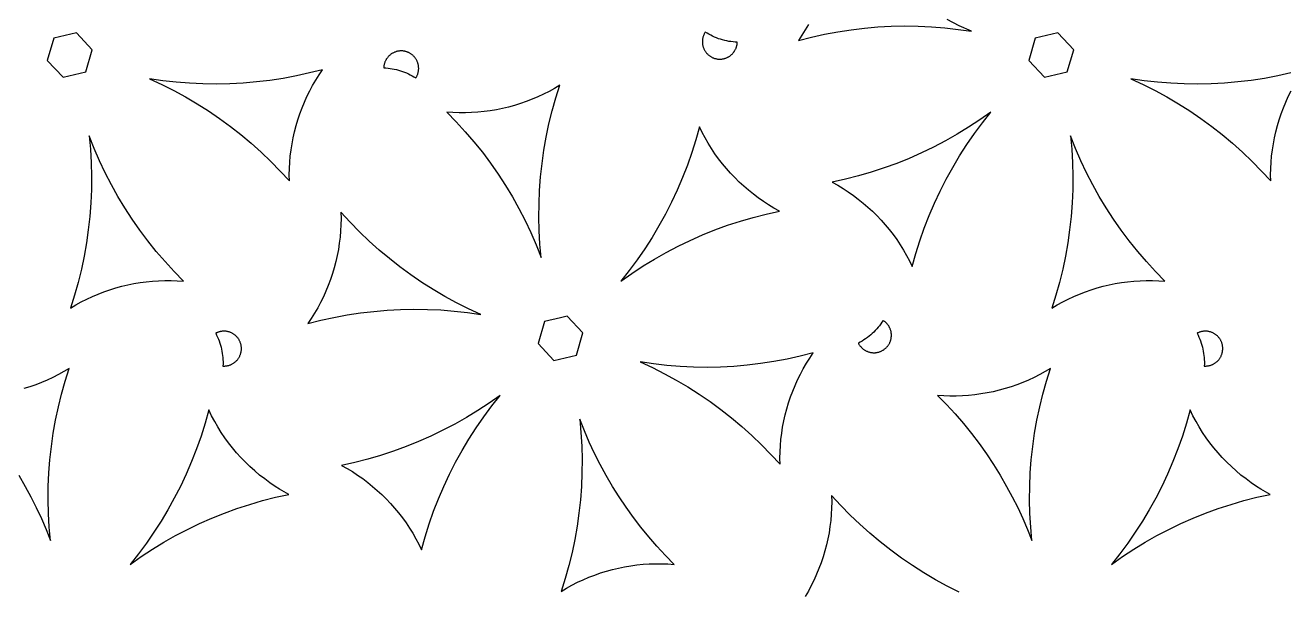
# Model space of a CAD drawing. Header units: millimetres. Extents: x 673 to 1358, y 599 to 1000.
# Drawn here: x 923.8 to 1140.5, y 781.1 to 878.3 of the extents above; entities that cross this region are included whole.
import ezdxf

# ---------------------------------------------------------------- set-up
doc = ezdxf.new("R2010")
doc.units = ezdxf.units.MM
doc.layers.add('Layer 01', color=12, linetype='Continuous', true_color=0xde0000)

msp = doc.modelspace()

# ---------------------------------------------------------------- linework, layer by layer
at = {"layer": 'Layer 01'}
for p, q in [((1058.13, 878.4), (1057.59, 877.48)), ((1067.74, 877.8), (1070.04, 878)), ((1070.04, 878), (1072.34, 878.12)), ((1072.34, 878.12), (1074.64, 878.17)), ((1074.64, 878.17), (1076.94, 878.14)), ((1076.94, 878.14), (1079.25, 878.03)), ((1079.25, 878.03), (1081.54, 877.85)), ((1084.02, 878.22), (1081.96, 879.26)), ((1086.11, 877.25), (1084.02, 878.22)), ((928.69, 876.06), (927.56, 872.26)), ((932.55, 876.98), (928.69, 876.06)), ((935.28, 874.1), (932.55, 876.98)), ((1039.97, 875.85), (1039.95, 875.75)), ((1039.95, 875.75), (1039.95, 875.64)), ((1039.98, 875.96), (1039.97, 875.85)), ((1040, 876.06), (1039.98, 875.96)), ((1040.02, 876.16), (1040, 876.06)), ((1040.05, 876.26), (1040.02, 876.16)), ((1040.08, 876.36), (1040.05, 876.26)), ((1040.11, 876.46), (1040.08, 876.36)), ((1040.15, 876.56), (1040.11, 876.46)), ((1040.19, 876.65), (1040.15, 876.56)), ((1040.23, 876.75), (1040.19, 876.65)), ((1040.28, 876.84), (1040.23, 876.75)), ((1040.32, 876.93), (1040.28, 876.84)), ((1040.38, 877.02), (1040.32, 876.93)), ((1040.43, 877.11), (1040.38, 877.02)), ((1040.74, 876.92), (1040.43, 877.11)), ((1041.06, 876.74), (1040.74, 876.92)), ((1041.38, 876.57), (1041.06, 876.74)), ((1041.71, 876.41), (1041.38, 876.57)), ((1042.04, 876.26), (1041.71, 876.41)), ((1042.38, 876.12), (1042.04, 876.26)), ((1042.72, 875.99), (1042.38, 876.12)), ((1043.06, 875.88), (1042.72, 875.99)), ((1043.41, 875.77), (1043.06, 875.88)), ((1043.77, 875.68), (1043.41, 875.77)), ((1057.03, 876.58), (1056.43, 875.69)), ((1056.43, 875.69), (1058.67, 876.26)), ((1057.59, 877.48), (1057.03, 876.58)), ((1058.67, 876.26), (1060.91, 876.76)), ((1060.91, 876.76), (1063.18, 877.18)), ((1063.18, 877.18), (1065.46, 877.53)), ((1065.46, 877.53), (1067.74, 877.8)), ((1081.54, 877.85), (1083.83, 877.59)), ((1083.83, 877.59), (1086.11, 877.25)), ((1097.06, 876.06), (1095.93, 872.26)), ((1100.92, 876.98), (1097.06, 876.06)), ((1103.65, 874.1), (1100.92, 876.98)), ((934.15, 870.3), (935.28, 874.1)), ((987.04, 873.62), (986.94, 873.58)), ((987.13, 873.66), (987.04, 873.62)), ((987.23, 873.7), (987.13, 873.66)), ((987.33, 873.74), (987.23, 873.7)), ((987.43, 873.77), (987.33, 873.74)), ((987.53, 873.8), (987.43, 873.77)), ((987.63, 873.82), (987.53, 873.8)), ((987.73, 873.84), (987.63, 873.82)), ((987.83, 873.86), (987.73, 873.84)), ((987.94, 873.87), (987.83, 873.86)), ((988.04, 873.88), (987.94, 873.87)), ((988.15, 873.89), (988.04, 873.88)), ((988.25, 873.89), (988.15, 873.89)), ((988.35, 873.89), (988.25, 873.89)), ((988.46, 873.88), (988.35, 873.89)), ((988.56, 873.88), (988.46, 873.88)), ((988.67, 873.86), (988.56, 873.88)), ((988.77, 873.85), (988.67, 873.86)), ((988.87, 873.83), (988.77, 873.85)), ((988.97, 873.81), (988.87, 873.83)), ((989.07, 873.78), (988.97, 873.81)), ((989.17, 873.75), (989.07, 873.78)), ((989.27, 873.72), (989.17, 873.75)), ((989.37, 873.68), (989.27, 873.72)), ((989.47, 873.64), (989.37, 873.68)), ((989.56, 873.6), (989.47, 873.64)), ((989.66, 873.55), (989.56, 873.6)), ((1039.95, 875.64), (1039.94, 875.54)), ((1039.94, 875.54), (1039.94, 875.44)), ((1039.94, 875.44), (1039.94, 875.33)), ((1039.94, 875.33), (1039.95, 875.23)), ((1039.95, 875.23), (1039.96, 875.12)), ((1039.96, 875.12), (1039.97, 875.02)), ((1039.97, 875.02), (1039.99, 874.92)), ((1039.99, 874.92), (1040.01, 874.82)), ((1040.01, 874.82), (1040.04, 874.71)), ((1040.04, 874.71), (1040.07, 874.61)), ((1040.07, 874.61), (1040.1, 874.51)), ((1040.1, 874.51), (1040.13, 874.42)), ((1040.13, 874.42), (1040.17, 874.32)), ((1040.17, 874.32), (1040.21, 874.22)), ((1040.21, 874.22), (1040.26, 874.13)), ((1040.26, 874.13), (1040.31, 874.04)), ((1040.31, 874.04), (1040.36, 873.95)), ((1040.36, 873.95), (1040.41, 873.86)), ((1040.41, 873.86), (1040.47, 873.77)), ((1040.47, 873.77), (1040.53, 873.69)), ((1040.53, 873.69), (1040.59, 873.6)), ((1040.59, 873.6), (1040.66, 873.52)), ((1044.12, 875.6), (1043.77, 875.68)), ((1044.48, 875.53), (1044.12, 875.6)), ((1044.84, 875.48), (1044.48, 875.53)), ((1045.2, 875.43), (1044.84, 875.48)), ((1045.56, 875.4), (1045.2, 875.43)), ((1045.24, 873.56), (1045.3, 873.64)), ((1045.3, 873.64), (1045.37, 873.72)), ((1045.37, 873.72), (1045.43, 873.81)), ((1045.43, 873.81), (1045.48, 873.9)), ((1045.48, 873.9), (1045.54, 873.99)), ((1045.54, 873.99), (1045.59, 874.08)), ((1045.93, 875.38), (1045.56, 875.4)), ((1045.59, 874.08), (1045.63, 874.17)), ((1045.63, 874.17), (1045.68, 874.27)), ((1045.68, 874.27), (1045.72, 874.36)), ((1045.72, 874.36), (1045.75, 874.46)), ((1045.75, 874.46), (1045.79, 874.56)), ((1045.79, 874.56), (1045.82, 874.66)), ((1045.82, 874.66), (1045.84, 874.76)), ((1045.84, 874.76), (1045.87, 874.86)), ((1045.87, 874.86), (1045.89, 874.96)), ((1045.89, 874.96), (1045.9, 875.07)), ((1045.9, 875.07), (1045.91, 875.17)), ((1045.91, 875.17), (1045.92, 875.27)), ((1045.92, 875.27), (1045.93, 875.38)), ((1102.51, 870.3), (1103.65, 874.1)), ((927.56, 872.26), (930.29, 869.38)), ((985.34, 871.5), (985.32, 871.4)), ((985.36, 871.6), (985.34, 871.5)), ((985.39, 871.71), (985.36, 871.6)), ((985.42, 871.81), (985.39, 871.71)), ((985.45, 871.9), (985.42, 871.81)), ((985.49, 872), (985.45, 871.9)), ((985.53, 872.1), (985.49, 872)), ((985.57, 872.19), (985.53, 872.1)), ((985.62, 872.29), (985.57, 872.19)), ((985.67, 872.38), (985.62, 872.29)), ((985.72, 872.47), (985.67, 872.38)), ((985.78, 872.56), (985.72, 872.47)), ((985.84, 872.64), (985.78, 872.56)), ((985.9, 872.72), (985.84, 872.64)), ((985.97, 872.81), (985.9, 872.72)), ((986.04, 872.89), (985.97, 872.81)), ((986.11, 872.96), (986.04, 872.89)), ((986.18, 873.04), (986.11, 872.96)), ((986.26, 873.11), (986.18, 873.04)), ((986.33, 873.18), (986.26, 873.11)), ((986.41, 873.24), (986.33, 873.18)), ((986.5, 873.31), (986.41, 873.24)), ((986.58, 873.37), (986.5, 873.31)), ((986.67, 873.42), (986.58, 873.37)), ((986.76, 873.48), (986.67, 873.42)), ((986.85, 873.53), (986.76, 873.48)), ((986.94, 873.58), (986.85, 873.53)), ((989.75, 873.5), (989.66, 873.55)), ((989.84, 873.45), (989.75, 873.5)), ((989.92, 873.39), (989.84, 873.45)), ((990.01, 873.33), (989.92, 873.39)), ((990.09, 873.27), (990.01, 873.33)), ((990.18, 873.21), (990.09, 873.27)), ((990.26, 873.14), (990.18, 873.21)), ((990.33, 873.07), (990.26, 873.14)), ((990.41, 873), (990.33, 873.07)), ((990.48, 872.92), (990.41, 873)), ((990.55, 872.84), (990.48, 872.92)), ((990.61, 872.76), (990.55, 872.84)), ((990.68, 872.68), (990.61, 872.76)), ((990.74, 872.59), (990.68, 872.68)), ((990.8, 872.51), (990.74, 872.59)), ((990.85, 872.42), (990.8, 872.51)), ((990.9, 872.33), (990.85, 872.42)), ((990.95, 872.24), (990.9, 872.33)), ((991, 872.14), (990.95, 872.24)), ((991.04, 872.05), (991, 872.14)), ((991.08, 871.95), (991.04, 872.05)), ((991.11, 871.85), (991.08, 871.95)), ((991.14, 871.75), (991.11, 871.85)), ((991.17, 871.65), (991.14, 871.75)), ((991.19, 871.55), (991.17, 871.65)), ((991.22, 871.45), (991.19, 871.55)), ((991.23, 871.34), (991.22, 871.45)), ((1040.66, 873.52), (1040.73, 873.44)), ((1040.73, 873.44), (1040.8, 873.37)), ((1040.8, 873.37), (1040.87, 873.3)), ((1040.87, 873.3), (1040.95, 873.22)), ((1040.95, 873.22), (1041.03, 873.16)), ((1041.03, 873.16), (1041.11, 873.09)), ((1041.11, 873.09), (1041.2, 873.03)), ((1041.2, 873.03), (1041.28, 872.97)), ((1041.28, 872.97), (1041.37, 872.92)), ((1041.37, 872.92), (1041.46, 872.86)), ((1041.46, 872.86), (1041.55, 872.81)), ((1041.55, 872.81), (1041.65, 872.77)), ((1041.65, 872.77), (1041.74, 872.72)), ((1041.74, 872.72), (1041.84, 872.68)), ((1041.84, 872.68), (1041.93, 872.65)), ((1041.93, 872.65), (1042.03, 872.61)), ((1042.03, 872.61), (1042.13, 872.58)), ((1042.13, 872.58), (1042.23, 872.56)), ((1042.23, 872.56), (1042.34, 872.53)), ((1042.34, 872.53), (1042.44, 872.52)), ((1042.44, 872.52), (1042.54, 872.5)), ((1042.54, 872.5), (1042.65, 872.49)), ((1042.65, 872.49), (1042.75, 872.48)), ((1042.75, 872.48), (1042.85, 872.48)), ((1042.85, 872.48), (1042.96, 872.47)), ((1042.96, 872.47), (1043.06, 872.48)), ((1043.06, 872.48), (1043.17, 872.48)), ((1043.17, 872.48), (1043.27, 872.49)), ((1043.27, 872.49), (1043.37, 872.51)), ((1043.37, 872.51), (1043.48, 872.52)), ((1043.48, 872.52), (1043.58, 872.54)), ((1043.58, 872.54), (1043.68, 872.57)), ((1043.68, 872.57), (1043.78, 872.6)), ((1043.78, 872.6), (1043.88, 872.63)), ((1043.88, 872.63), (1043.98, 872.66)), ((1043.98, 872.66), (1044.08, 872.7)), ((1044.08, 872.7), (1044.17, 872.74)), ((1044.17, 872.74), (1044.27, 872.79)), ((1044.27, 872.79), (1044.36, 872.83)), ((1044.36, 872.83), (1044.45, 872.89)), ((1044.45, 872.89), (1044.54, 872.94)), ((1044.54, 872.94), (1044.63, 873)), ((1044.63, 873), (1044.71, 873.06)), ((1044.71, 873.06), (1044.79, 873.12)), ((1044.79, 873.12), (1044.87, 873.19)), ((1044.87, 873.19), (1044.95, 873.26)), ((1044.95, 873.26), (1045.03, 873.33)), ((1045.03, 873.33), (1045.1, 873.4)), ((1045.1, 873.4), (1045.17, 873.48)), ((1045.17, 873.48), (1045.24, 873.56)), ((1095.93, 872.26), (1098.66, 869.38)), ((930.29, 869.38), (934.15, 870.3)), ((970.29, 869.6), (968.03, 869.18)), ((972.54, 870.1), (970.29, 869.6)), ((974.77, 870.67), (972.54, 870.1)), ((973.61, 868.88), (974.18, 869.79)), ((974.18, 869.79), (974.77, 870.67)), ((985.29, 871.09), (985.28, 870.99)), ((985.28, 870.99), (985.64, 870.97)), ((985.31, 871.3), (985.29, 871.19)), ((985.29, 871.19), (985.29, 871.09)), ((985.32, 871.4), (985.31, 871.3)), ((985.64, 870.97), (986.01, 870.93)), ((986.01, 870.93), (986.37, 870.89)), ((986.37, 870.89), (986.73, 870.83)), ((986.73, 870.83), (987.09, 870.76)), ((987.09, 870.76), (987.44, 870.68)), ((987.44, 870.68), (987.79, 870.59)), ((987.79, 870.59), (988.14, 870.49)), ((988.14, 870.49), (988.49, 870.37)), ((988.49, 870.37), (988.83, 870.25)), ((988.83, 870.25), (989.17, 870.11)), ((989.17, 870.11), (989.5, 869.96)), ((989.5, 869.96), (989.83, 869.8)), ((989.83, 869.8), (990.15, 869.63)), ((990.15, 869.63), (990.46, 869.44)), ((990.46, 869.44), (990.77, 869.25)), ((990.77, 869.25), (990.83, 869.34)), ((990.83, 869.34), (990.88, 869.43)), ((990.88, 869.43), (990.93, 869.52)), ((990.93, 869.52), (990.98, 869.61)), ((990.98, 869.61), (991.02, 869.71)), ((991.02, 869.71), (991.06, 869.81)), ((991.06, 869.81), (991.1, 869.9)), ((991.1, 869.9), (991.13, 870)), ((991.13, 870), (991.16, 870.1)), ((991.16, 870.1), (991.19, 870.2)), ((991.19, 870.2), (991.21, 870.31)), ((991.21, 870.31), (991.23, 870.41)), ((991.25, 871.24), (991.23, 871.34)), ((991.23, 870.41), (991.24, 870.51)), ((991.24, 870.51), (991.25, 870.62)), ((991.26, 871.14), (991.25, 871.24)), ((991.25, 870.62), (991.26, 870.72)), ((991.26, 871.03), (991.26, 871.14)), ((991.27, 870.93), (991.26, 871.03)), ((991.26, 870.72), (991.27, 870.82)), ((991.27, 870.82), (991.27, 870.93)), ((1098.66, 869.38), (1102.51, 870.3)), ((1138.66, 869.6), (1136.4, 869.18)), ((1140.91, 870.1), (1138.66, 869.6)), ((947.38, 868.78), (945.1, 869.11)), ((945.1, 869.11), (947.19, 868.14)), ((947.19, 868.14), (949.25, 867.11)), ((949.67, 868.52), (947.38, 868.78)), ((949.25, 867.11), (951.27, 866)), ((951.96, 868.34), (949.67, 868.52)), ((954.26, 868.23), (951.96, 868.34)), ((956.57, 868.2), (954.26, 868.23)), ((958.87, 868.24), (956.57, 868.2)), ((961.17, 868.36), (958.87, 868.24)), ((963.46, 868.56), (961.17, 868.36)), ((965.75, 868.83), (963.46, 868.56)), ((968.03, 869.18), (965.75, 868.83)), ((972.57, 867.02), (973.08, 867.96)), ((973.08, 867.96), (973.61, 868.88)), ((1014.57, 867.46), (1013.64, 866.94)), ((1015.49, 868), (1014.57, 867.46)), ((1014.79, 865.81), (1015.49, 868)), ((1115.74, 868.78), (1113.47, 869.11)), ((1113.47, 869.11), (1115.56, 868.14)), ((1115.56, 868.14), (1117.61, 867.11)), ((1118.03, 868.52), (1115.74, 868.78)), ((1117.61, 867.11), (1119.64, 866)), ((1120.33, 868.34), (1118.03, 868.52)), ((1122.63, 868.23), (1120.33, 868.34)), ((1124.93, 868.2), (1122.63, 868.23)), ((1127.24, 868.24), (1124.93, 868.2)), ((1129.54, 868.36), (1127.24, 868.24)), ((1131.83, 868.56), (1129.54, 868.36)), ((1134.12, 868.83), (1131.83, 868.56)), ((1136.4, 869.18), (1134.12, 868.83)), ((951.27, 866), (953.25, 864.83)), ((971.26, 864.1), (971.66, 865.09)), ((971.66, 865.09), (972.1, 866.06)), ((972.1, 866.06), (972.57, 867.02)), ((1009.74, 865.21), (1008.73, 864.86)), ((1010.74, 865.59), (1009.74, 865.21)), ((1011.72, 866.01), (1010.74, 865.59)), ((1012.68, 866.46), (1011.72, 866.01)), ((1013.64, 866.94), (1012.68, 866.46)), ((1014.17, 863.59), (1014.79, 865.81)), ((1119.64, 866), (1121.62, 864.83)), ((1139.63, 864.1), (1140.03, 865.09)), ((1140.03, 865.09), (1140.47, 866.06)), ((1140.47, 866.06), (1140.94, 867.02)), ((953.25, 864.83), (955.2, 863.6)), ((955.2, 863.6), (957.1, 862.3)), ((970.55, 862.09), (970.89, 863.1)), ((970.89, 863.1), (971.26, 864.1)), ((996.1, 863.38), (997.71, 861.73)), ((997.16, 863.31), (996.1, 863.38)), ((998.23, 863.27), (997.16, 863.31)), ((999.3, 863.27), (998.23, 863.27)), ((1000.36, 863.3), (999.3, 863.27)), ((1001.43, 863.37), (1000.36, 863.3)), ((1002.49, 863.48), (1001.43, 863.37)), ((1003.55, 863.62), (1002.49, 863.48)), ((1004.6, 863.8), (1003.55, 863.62)), ((1005.65, 864.01), (1004.6, 863.8)), ((1006.68, 864.26), (1005.65, 864.01)), ((1007.71, 864.54), (1006.68, 864.26)), ((1008.73, 864.86), (1007.71, 864.54)), ((1013.63, 861.35), (1014.17, 863.59)), ((1089.42, 863.37), (1087.54, 862.05)), ((1087.99, 861.57), (1089.42, 863.37)), ((1121.62, 864.83), (1123.57, 863.6)), ((1123.57, 863.6), (1125.47, 862.3)), ((1138.92, 862.09), (1139.25, 863.1)), ((1139.25, 863.1), (1139.63, 864.1)), ((957.1, 862.3), (958.96, 860.94)), ((958.96, 860.94), (960.77, 859.52)), ((969.97, 860.03), (970.24, 861.07)), ((970.24, 861.07), (970.55, 862.09)), ((997.71, 861.73), (999.26, 860.03)), ((1013.15, 859.1), (1013.63, 861.35)), ((1039.45, 860.87), (1038.83, 858.65)), ((1039.92, 859.91), (1039.45, 860.87)), ((1085.61, 860.78), (1083.65, 859.58)), ((1087.54, 862.05), (1085.61, 860.78)), ((1086.63, 859.71), (1087.99, 861.57)), ((1125.47, 862.3), (1127.33, 860.94)), ((1127.33, 860.94), (1129.14, 859.52)), ((1138.34, 860.03), (1138.61, 861.07)), ((1138.61, 861.07), (1138.92, 862.09)), ((935.58, 857.16), (934.73, 859.3)), ((934.73, 859.3), (934.94, 857.01)), ((960.77, 859.52), (962.54, 858.04)), ((969.54, 857.95), (969.74, 858.99)), ((969.74, 858.99), (969.97, 860.03)), ((999.26, 860.03), (1000.76, 858.28)), ((1012.76, 856.83), (1013.15, 859.1)), ((1038.83, 858.65), (1038.14, 856.46)), ((1040.42, 858.97), (1039.92, 859.91)), ((1040.96, 858.04), (1040.42, 858.97)), ((1081.64, 858.45), (1079.6, 857.38)), ((1083.65, 859.58), (1081.64, 858.45)), ((1085.32, 857.82), (1086.63, 859.71)), ((1103.95, 857.16), (1103.1, 859.3)), ((1103.1, 859.3), (1103.31, 857.01)), ((1129.14, 859.52), (1130.91, 858.04)), ((1137.91, 857.95), (1138.11, 858.99)), ((1138.11, 858.99), (1138.34, 860.03)), ((934.94, 857.01), (935.07, 854.71)), ((936.5, 855.05), (935.58, 857.16)), ((962.54, 858.04), (964.26, 856.51)), ((964.26, 856.51), (965.92, 854.91)), ((969.24, 855.83), (969.37, 856.89)), ((969.37, 856.89), (969.54, 857.95)), ((1000.76, 858.28), (1002.2, 856.49)), ((1002.2, 856.49), (1003.58, 854.64)), ((1012.43, 854.55), (1012.76, 856.83)), ((1038.14, 856.46), (1037.37, 854.28)), ((1041.52, 857.14), (1040.96, 858.04)), ((1042.11, 856.25), (1041.52, 857.14)), ((1042.74, 855.38), (1042.11, 856.25)), ((1077.53, 856.38), (1075.42, 855.45)), ((1079.6, 857.38), (1077.53, 856.38)), ((1084.08, 855.88), (1085.32, 857.82)), ((1103.31, 857.01), (1103.44, 854.71)), ((1104.87, 855.05), (1103.95, 857.16)), ((1130.91, 858.04), (1132.62, 856.51)), ((1132.62, 856.51), (1134.29, 854.91)), ((1137.61, 855.83), (1137.74, 856.89)), ((1137.74, 856.89), (1137.91, 857.95)), ((935.07, 854.71), (935.13, 852.4)), ((937.49, 852.97), (936.5, 855.05)), ((965.92, 854.91), (967.53, 853.27)), ((969.09, 853.7), (969.15, 854.77)), ((969.15, 854.77), (969.24, 855.83)), ((1003.58, 854.64), (1004.9, 852.75)), ((1012.18, 852.26), (1012.43, 854.55)), ((1037.37, 854.28), (1036.54, 852.14)), ((1043.39, 854.54), (1042.74, 855.38)), ((1044.07, 853.72), (1043.39, 854.54)), ((1073.28, 854.59), (1071.12, 853.8)), ((1075.42, 855.45), (1073.28, 854.59)), ((1082.9, 853.9), (1084.08, 855.88)), ((1103.44, 854.71), (1103.5, 852.4)), ((1105.86, 852.97), (1104.87, 855.05)), ((1134.29, 854.91), (1135.9, 853.27)), ((1137.46, 853.7), (1137.52, 854.77)), ((1137.52, 854.77), (1137.61, 855.83)), ((935.13, 852.4), (935.11, 850.1)), ((938.55, 850.92), (937.49, 852.97)), ((967.53, 853.27), (969.09, 851.57)), ((969.07, 852.64), (969.09, 853.7)), ((969.09, 851.57), (969.07, 852.64)), ((1004.9, 852.75), (1006.16, 850.82)), ((1012.01, 849.96), (1012.18, 852.26)), ((1036.54, 852.14), (1035.63, 850.02)), ((1044.77, 852.92), (1044.07, 853.72)), ((1045.51, 852.14), (1044.77, 852.92)), ((1046.27, 851.39), (1045.51, 852.14)), ((1066.72, 852.44), (1064.49, 851.87)), ((1068.93, 853.08), (1066.72, 852.44)), ((1071.12, 853.8), (1068.93, 853.08)), ((1081.79, 851.88), (1082.9, 853.9)), ((1103.5, 852.4), (1103.48, 850.1)), ((1106.92, 850.92), (1105.86, 852.97)), ((1135.9, 853.27), (1137.45, 851.57)), ((1137.44, 852.64), (1137.46, 853.7)), ((1137.45, 851.57), (1137.44, 852.64)), ((935.11, 850.1), (935.01, 847.8)), ((939.68, 848.91), (938.55, 850.92)), ((1006.16, 850.82), (1007.35, 848.85)), ((1011.92, 847.66), (1012.01, 849.96)), ((1035.63, 850.02), (1034.65, 847.93)), ((1047.05, 850.67), (1046.27, 851.39)), ((1047.86, 849.97), (1047.05, 850.67)), ((1048.69, 849.3), (1047.86, 849.97)), ((1064.49, 851.87), (1062.24, 851.37)), ((1062.24, 851.37), (1063.17, 850.85)), ((1063.17, 850.85), (1064.08, 850.3)), ((1064.08, 850.3), (1064.98, 849.71)), ((1079.76, 847.74), (1080.74, 849.83)), ((1080.74, 849.83), (1081.79, 851.88)), ((1103.48, 850.1), (1103.38, 847.8)), ((1108.04, 848.91), (1106.92, 850.92)), ((935.01, 847.8), (934.84, 845.5)), ((940.87, 846.94), (939.68, 848.91)), ((1007.35, 848.85), (1008.47, 846.84)), ((1011.9, 845.36), (1011.92, 847.66)), ((1034.65, 847.93), (1033.61, 845.88)), ((1049.54, 848.66), (1048.69, 849.3)), ((1050.42, 848.05), (1049.54, 848.66)), ((1051.31, 847.47), (1050.42, 848.05)), ((1064.98, 849.71), (1065.85, 849.1)), ((1065.85, 849.1), (1066.7, 848.46)), ((1066.7, 848.46), (1067.53, 847.79)), ((1067.53, 847.79), (1068.34, 847.09)), ((1078.86, 845.62), (1079.76, 847.74)), ((1103.38, 847.8), (1103.21, 845.5)), ((1109.23, 846.94), (1108.04, 848.91)), ((934.84, 845.5), (934.59, 843.21)), ((942.12, 845.01), (940.87, 846.94)), ((979.49, 844.49), (977.94, 846.19)), ((977.94, 846.19), (977.95, 845.12)), ((1008.47, 846.84), (1009.53, 844.79)), ((1033.61, 845.88), (1032.49, 843.86)), ((1048.67, 845.32), (1050.91, 845.89)), ((1050.91, 845.89), (1053.15, 846.39)), ((1052.22, 846.91), (1051.31, 847.47)), ((1053.15, 846.39), (1052.22, 846.91)), ((1068.34, 847.09), (1069.13, 846.37)), ((1069.13, 846.37), (1069.88, 845.62)), ((1069.88, 845.62), (1070.62, 844.84)), ((1078.02, 843.48), (1078.86, 845.62)), ((1103.21, 845.5), (1102.96, 843.21)), ((1110.49, 845.01), (1109.23, 846.94)), ((943.44, 843.12), (942.12, 845.01)), ((977.93, 844.06), (977.87, 842.99)), ((977.95, 845.12), (977.93, 844.06)), ((981.1, 842.85), (979.49, 844.49)), ((1009.53, 844.79), (1010.52, 842.71)), ((1011.95, 843.05), (1011.9, 845.36)), ((1032.49, 843.86), (1031.32, 841.88)), ((1042.11, 843.17), (1044.27, 843.96)), ((1044.27, 843.96), (1046.46, 844.68)), ((1046.46, 844.68), (1048.67, 845.32)), ((1070.62, 844.84), (1071.33, 844.04)), ((1071.33, 844.04), (1072, 843.22)), ((1077.25, 841.31), (1078.02, 843.48)), ((1111.81, 843.12), (1110.49, 845.01)), ((934.59, 843.21), (934.27, 840.93)), ((944.82, 841.28), (943.44, 843.12)), ((946.26, 839.48), (944.82, 841.28)), ((977.78, 841.93), (977.65, 840.87)), ((977.87, 842.99), (977.78, 841.93)), ((982.77, 841.25), (981.1, 842.85)), ((984.48, 839.72), (982.77, 841.25)), ((1010.52, 842.71), (1011.44, 840.6)), ((1012.08, 840.75), (1011.95, 843.05)), ((1031.32, 841.88), (1030.07, 839.94)), ((1035.79, 840.38), (1037.87, 841.38)), ((1037.87, 841.38), (1039.97, 842.31)), ((1039.97, 842.31), (1042.11, 843.17)), ((1072, 843.22), (1072.66, 842.38)), ((1072.66, 842.38), (1073.28, 841.51)), ((1073.28, 841.51), (1073.87, 840.62)), ((1076.56, 839.11), (1077.25, 841.31)), ((1102.96, 843.21), (1102.64, 840.93)), ((1113.19, 841.28), (1111.81, 843.12)), ((1114.63, 839.48), (1113.19, 841.28)), ((934.27, 840.93), (933.87, 838.66)), ((947.76, 837.73), (946.26, 839.48)), ((977.49, 839.82), (977.29, 838.77)), ((977.65, 840.87), (977.49, 839.82)), ((986.25, 838.24), (984.48, 839.72)), ((1011.44, 840.6), (1012.29, 838.46)), ((1012.29, 838.46), (1012.08, 840.75)), ((1030.07, 839.94), (1028.77, 838.05)), ((1031.74, 838.18), (1033.75, 839.31)), ((1033.75, 839.31), (1035.79, 840.38)), ((1073.87, 840.62), (1074.44, 839.72)), ((1074.44, 839.72), (1074.97, 838.79)), ((1075.94, 836.89), (1076.56, 839.11)), ((1102.64, 840.93), (1102.24, 838.66)), ((1116.13, 837.73), (1114.63, 839.48)), ((933.87, 838.66), (933.4, 836.41)), ((949.31, 836.03), (947.76, 837.73)), ((977.05, 837.73), (976.78, 836.69)), ((977.29, 838.77), (977.05, 837.73)), ((988.06, 836.82), (986.25, 838.24)), ((989.92, 835.46), (988.06, 836.82)), ((1028.77, 838.05), (1027.4, 836.19)), ((1027.85, 835.71), (1029.78, 836.98)), ((1029.78, 836.98), (1031.74, 838.18)), ((1074.97, 838.79), (1075.47, 837.85)), ((1075.47, 837.85), (1075.94, 836.89)), ((1102.24, 838.66), (1101.76, 836.41)), ((1117.68, 836.03), (1116.13, 837.73)), ((933.4, 836.41), (932.85, 834.17)), ((950.92, 834.38), (949.31, 836.03)), ((976.14, 834.66), (975.77, 833.66)), ((976.48, 835.67), (976.14, 834.66)), ((976.78, 836.69), (976.48, 835.67)), ((991.83, 834.16), (989.92, 835.46)), ((1027.4, 836.19), (1025.97, 834.39)), ((1025.97, 834.39), (1027.85, 835.71)), ((1101.76, 836.41), (1101.22, 834.17)), ((1119.29, 834.38), (1117.68, 836.03)), ((932.85, 834.17), (932.23, 831.95)), ((936.29, 832.17), (937.28, 832.55)), ((937.28, 832.55), (938.29, 832.9)), ((938.29, 832.9), (939.31, 833.22)), ((939.31, 833.22), (940.34, 833.5)), ((940.34, 833.5), (941.38, 833.75)), ((941.38, 833.75), (942.42, 833.96)), ((942.42, 833.96), (943.48, 834.14)), ((943.48, 834.14), (944.53, 834.28)), ((944.53, 834.28), (945.59, 834.39)), ((945.59, 834.39), (946.66, 834.46)), ((946.66, 834.46), (947.73, 834.49)), ((947.73, 834.49), (948.79, 834.49)), ((948.79, 834.49), (949.86, 834.46)), ((949.86, 834.46), (950.92, 834.38)), ((975.36, 832.67), (974.92, 831.7)), ((975.77, 833.66), (975.36, 832.67)), ((993.77, 832.93), (991.83, 834.16)), ((995.76, 831.76), (993.77, 832.93)), ((1101.22, 834.17), (1100.6, 831.95)), ((1104.66, 832.17), (1105.65, 832.55)), ((1105.65, 832.55), (1106.66, 832.9)), ((1106.66, 832.9), (1107.68, 833.22)), ((1107.68, 833.22), (1108.71, 833.5)), ((1108.71, 833.5), (1109.75, 833.75)), ((1109.75, 833.75), (1110.79, 833.96)), ((1110.79, 833.96), (1111.84, 834.14)), ((1111.84, 834.14), (1112.9, 834.28)), ((1112.9, 834.28), (1113.96, 834.39)), ((1113.96, 834.39), (1115.03, 834.46)), ((1115.03, 834.46), (1116.09, 834.49)), ((1116.09, 834.49), (1117.16, 834.49)), ((1117.16, 834.49), (1118.23, 834.46)), ((1118.23, 834.46), (1119.29, 834.38)), ((932.23, 831.95), (931.54, 829.76)), ((931.54, 829.76), (932.45, 830.3)), ((932.45, 830.3), (933.39, 830.82)), ((933.39, 830.82), (934.34, 831.3)), ((934.34, 831.3), (935.31, 831.75)), ((935.31, 831.75), (936.29, 832.17)), ((974.45, 830.74), (973.95, 829.8)), ((974.92, 831.7), (974.45, 830.74)), ((997.78, 830.65), (995.76, 831.76)), ((999.84, 829.62), (997.78, 830.65)), ((1100.6, 831.95), (1099.9, 829.76)), ((1099.9, 829.76), (1100.82, 830.3)), ((1100.82, 830.3), (1101.76, 830.82)), ((1101.76, 830.82), (1102.71, 831.3)), ((1102.71, 831.3), (1103.67, 831.75)), ((1103.67, 831.75), (1104.66, 832.17)), ((973.41, 828.88), (972.85, 827.97)), ((973.95, 829.8), (973.41, 828.88)), ((974.48, 827.66), (976.73, 828.16)), ((976.73, 828.16), (978.99, 828.58)), ((978.99, 828.58), (981.27, 828.93)), ((981.27, 828.93), (983.56, 829.2)), ((983.56, 829.2), (985.85, 829.4)), ((985.85, 829.4), (988.15, 829.52)), ((988.15, 829.52), (990.46, 829.56)), ((990.46, 829.56), (992.76, 829.53)), ((992.76, 829.53), (995.06, 829.43)), ((995.06, 829.43), (997.36, 829.24)), ((997.36, 829.24), (999.65, 828.98)), ((999.65, 828.98), (1001.93, 828.65)), ((1001.93, 828.65), (999.84, 829.62)), ((1015.6, 828.11), (1012.88, 827.46)), ((1016.74, 828.38), (1015.6, 828.11)), ((1019.46, 825.5), (1016.74, 828.38)), ((972.85, 827.97), (972.25, 827.09)), ((972.25, 827.09), (974.48, 827.66)), ((1012.88, 827.46), (1011.75, 823.66)), ((1069.61, 825.91), (1069.36, 825.65)), ((1069.86, 826.18), (1069.61, 825.91)), ((1070.1, 826.46), (1069.86, 826.18)), ((1070.33, 826.74), (1070.1, 826.46)), ((1070.55, 827.03), (1070.33, 826.74)), ((1070.76, 827.33), (1070.55, 827.03)), ((1070.96, 827.64), (1070.76, 827.33)), ((1071.04, 827.58), (1070.96, 827.64)), ((1071.13, 827.52), (1071.04, 827.58)), ((1071.21, 827.46), (1071.13, 827.52)), ((1071.29, 827.39), (1071.21, 827.46)), ((1071.37, 827.32), (1071.29, 827.39)), ((1071.45, 827.25), (1071.37, 827.32)), ((1071.52, 827.18), (1071.45, 827.25)), ((1071.6, 827.1), (1071.52, 827.18)), ((1071.66, 827.03), (1071.6, 827.1)), ((1071.73, 826.95), (1071.66, 827.03)), ((1071.79, 826.86), (1071.73, 826.95)), ((1071.85, 826.78), (1071.79, 826.86)), ((1071.91, 826.69), (1071.85, 826.78)), ((1071.97, 826.6), (1071.91, 826.69)), ((1072.02, 826.51), (1071.97, 826.6)), ((1072.06, 826.42), (1072.02, 826.51)), ((1072.11, 826.32), (1072.06, 826.42)), ((1072.15, 826.23), (1072.11, 826.32)), ((1072.19, 826.13), (1072.15, 826.23)), ((1072.22, 826.03), (1072.19, 826.13)), ((1072.25, 825.93), (1072.22, 826.03)), ((1072.28, 825.83), (1072.25, 825.93)), ((956.54, 825.49), (956.45, 825.44)), ((956.45, 825.44), (956.61, 825.11)), ((956.63, 825.53), (956.54, 825.49)), ((956.61, 825.11), (956.77, 824.78)), ((956.73, 825.57), (956.63, 825.53)), ((956.83, 825.61), (956.73, 825.57)), ((956.77, 824.78), (956.91, 824.45)), ((956.93, 825.64), (956.83, 825.61)), ((956.91, 824.45), (957.04, 824.11)), ((957.03, 825.68), (956.93, 825.64)), ((957.13, 825.7), (957.03, 825.68)), ((957.04, 824.11), (957.16, 823.76)), ((957.23, 825.73), (957.13, 825.7)), ((957.16, 823.76), (957.27, 823.42)), ((957.33, 825.75), (957.23, 825.73)), ((957.43, 825.76), (957.33, 825.75)), ((957.54, 825.78), (957.43, 825.76)), ((957.64, 825.79), (957.54, 825.78)), ((957.74, 825.79), (957.64, 825.79)), ((957.85, 825.8), (957.74, 825.79)), ((957.95, 825.8), (957.85, 825.8)), ((958.06, 825.79), (957.95, 825.8)), ((958.16, 825.78), (958.06, 825.79)), ((958.26, 825.77), (958.16, 825.78)), ((958.37, 825.75), (958.26, 825.77)), ((958.47, 825.73), (958.37, 825.75)), ((958.57, 825.71), (958.47, 825.73)), ((958.67, 825.69), (958.57, 825.71)), ((958.77, 825.66), (958.67, 825.69)), ((958.87, 825.62), (958.77, 825.66)), ((958.97, 825.59), (958.87, 825.62)), ((959.07, 825.55), (958.97, 825.59)), ((959.16, 825.5), (959.07, 825.55)), ((959.25, 825.46), (959.16, 825.5)), ((959.35, 825.41), (959.25, 825.46)), ((959.44, 825.35), (959.35, 825.41)), ((959.52, 825.3), (959.44, 825.35)), ((959.61, 825.24), (959.52, 825.3)), ((959.69, 825.17), (959.61, 825.24)), ((959.77, 825.11), (959.69, 825.17)), ((959.85, 825.04), (959.77, 825.11)), ((959.93, 824.97), (959.85, 825.04)), ((960, 824.9), (959.93, 824.97)), ((960.08, 824.82), (960, 824.9)), ((960.15, 824.74), (960.08, 824.82)), ((960.21, 824.66), (960.15, 824.74)), ((960.28, 824.58), (960.21, 824.66)), ((960.34, 824.5), (960.28, 824.58)), ((960.39, 824.41), (960.34, 824.5)), ((960.45, 824.32), (960.39, 824.41)), ((960.5, 824.23), (960.45, 824.32)), ((960.55, 824.14), (960.5, 824.23)), ((960.59, 824.04), (960.55, 824.14)), ((960.63, 823.95), (960.59, 824.04)), ((960.67, 823.85), (960.63, 823.95)), ((960.71, 823.75), (960.67, 823.85)), ((960.74, 823.65), (960.71, 823.75)), ((1018.33, 821.7), (1019.46, 825.5)), ((1067.03, 823.92), (1066.71, 823.74)), ((1066.71, 823.74), (1066.75, 823.65)), ((1067.34, 824.1), (1067.03, 823.92)), ((1067.65, 824.29), (1067.34, 824.1)), ((1067.95, 824.49), (1067.65, 824.29)), ((1068.25, 824.71), (1067.95, 824.49)), ((1068.54, 824.93), (1068.25, 824.71)), ((1068.82, 825.16), (1068.54, 824.93)), ((1069.09, 825.4), (1068.82, 825.16)), ((1069.36, 825.65), (1069.09, 825.4)), ((1072.04, 823.7), (1072.08, 823.8)), ((1072.08, 823.8), (1072.13, 823.89)), ((1072.13, 823.89), (1072.17, 823.99)), ((1072.17, 823.99), (1072.2, 824.09)), ((1072.2, 824.09), (1072.24, 824.18)), ((1072.24, 824.18), (1072.27, 824.28)), ((1072.27, 824.28), (1072.29, 824.39)), ((1072.31, 825.73), (1072.28, 825.83)), ((1072.29, 824.39), (1072.31, 824.49)), ((1072.33, 825.63), (1072.31, 825.73)), ((1072.31, 824.49), (1072.33, 824.59)), ((1072.34, 825.52), (1072.33, 825.63)), ((1072.33, 824.59), (1072.35, 824.69)), ((1072.36, 825.42), (1072.34, 825.52)), ((1072.35, 824.69), (1072.36, 824.8)), ((1072.37, 825.32), (1072.36, 825.42)), ((1072.36, 824.8), (1072.37, 824.9)), ((1072.37, 825.21), (1072.37, 825.32)), ((1072.38, 825.11), (1072.37, 825.21)), ((1072.37, 825), (1072.38, 825.11)), ((1072.37, 824.9), (1072.37, 825)), ((1124.91, 825.49), (1124.82, 825.44)), ((1124.82, 825.44), (1124.98, 825.11)), ((1125, 825.53), (1124.91, 825.49)), ((1124.98, 825.11), (1125.13, 824.78)), ((1125.1, 825.57), (1125, 825.53)), ((1125.2, 825.61), (1125.1, 825.57)), ((1125.13, 824.78), (1125.28, 824.45)), ((1125.29, 825.64), (1125.2, 825.61)), ((1125.28, 824.45), (1125.41, 824.11)), ((1125.39, 825.68), (1125.29, 825.64)), ((1125.49, 825.7), (1125.39, 825.68)), ((1125.41, 824.11), (1125.53, 823.76)), ((1125.6, 825.73), (1125.49, 825.7)), ((1125.53, 823.76), (1125.64, 823.42)), ((1125.7, 825.75), (1125.6, 825.73)), ((1125.8, 825.76), (1125.7, 825.75)), ((1125.9, 825.78), (1125.8, 825.76)), ((1126.01, 825.79), (1125.9, 825.78)), ((1126.11, 825.79), (1126.01, 825.79)), ((1126.22, 825.8), (1126.11, 825.79)), ((1126.32, 825.8), (1126.22, 825.8)), ((1126.43, 825.79), (1126.32, 825.8)), ((1126.53, 825.78), (1126.43, 825.79)), ((1126.63, 825.77), (1126.53, 825.78)), ((1126.74, 825.75), (1126.63, 825.77)), ((1126.84, 825.73), (1126.74, 825.75)), ((1126.94, 825.71), (1126.84, 825.73)), ((1127.04, 825.69), (1126.94, 825.71)), ((1127.14, 825.66), (1127.04, 825.69)), ((1127.24, 825.62), (1127.14, 825.66)), ((1127.34, 825.59), (1127.24, 825.62)), ((1127.43, 825.55), (1127.34, 825.59)), ((1127.53, 825.5), (1127.43, 825.55)), ((1127.62, 825.46), (1127.53, 825.5)), ((1127.71, 825.41), (1127.62, 825.46)), ((1127.8, 825.35), (1127.71, 825.41)), ((1127.89, 825.3), (1127.8, 825.35)), ((1127.98, 825.24), (1127.89, 825.3)), ((1128.06, 825.17), (1127.98, 825.24)), ((1128.14, 825.11), (1128.06, 825.17)), ((1128.22, 825.04), (1128.14, 825.11)), ((1128.3, 824.97), (1128.22, 825.04)), ((1128.37, 824.9), (1128.3, 824.97)), ((1128.44, 824.82), (1128.37, 824.9)), ((1128.51, 824.74), (1128.44, 824.82)), ((1128.58, 824.66), (1128.51, 824.74)), ((1128.64, 824.58), (1128.58, 824.66)), ((1128.7, 824.5), (1128.64, 824.58)), ((1128.76, 824.41), (1128.7, 824.5)), ((1128.82, 824.32), (1128.76, 824.41)), ((1128.87, 824.23), (1128.82, 824.32)), ((1128.92, 824.14), (1128.87, 824.23)), ((1128.96, 824.04), (1128.92, 824.14)), ((1129, 823.95), (1128.96, 824.04)), ((1129.04, 823.85), (1129, 823.95)), ((1129.07, 823.75), (1129.04, 823.85)), ((1129.11, 823.65), (1129.07, 823.75)), ((957.27, 823.42), (957.36, 823.06)), ((957.36, 823.06), (957.45, 822.71)), ((957.45, 822.71), (957.52, 822.35)), ((957.52, 822.35), (957.58, 821.99)), ((957.58, 821.99), (957.63, 821.63)), ((957.63, 821.63), (957.67, 821.27)), ((960.57, 821.52), (960.61, 821.61)), ((960.61, 821.61), (960.65, 821.71)), ((960.65, 821.71), (960.69, 821.81)), ((960.69, 821.81), (960.72, 821.9)), ((960.72, 821.9), (960.75, 822)), ((960.77, 823.55), (960.74, 823.65)), ((960.75, 822), (960.78, 822.11)), ((960.79, 823.45), (960.77, 823.55)), ((960.78, 822.11), (960.8, 822.21)), ((960.81, 823.35), (960.79, 823.45)), ((960.8, 822.21), (960.82, 822.31)), ((960.83, 823.24), (960.81, 823.35)), ((960.82, 822.31), (960.83, 822.41)), ((960.84, 823.14), (960.83, 823.24)), ((960.83, 822.41), (960.85, 822.52)), ((960.85, 823.04), (960.84, 823.14)), ((960.86, 822.93), (960.85, 823.04)), ((960.85, 822.62), (960.86, 822.72)), ((960.85, 822.52), (960.85, 822.62)), ((960.86, 822.83), (960.86, 822.93)), ((960.86, 822.72), (960.86, 822.83)), ((1011.75, 823.66), (1014.47, 820.78)), ((1014.47, 820.78), (1018.33, 821.7)), ((1058.96, 822.07), (1056.73, 821.5)), ((1058.36, 821.18), (1058.96, 822.07)), ((1066.75, 823.65), (1066.81, 823.56)), ((1066.81, 823.56), (1066.86, 823.47)), ((1066.86, 823.47), (1066.92, 823.39)), ((1066.92, 823.39), (1066.98, 823.3)), ((1066.98, 823.3), (1067.04, 823.22)), ((1067.04, 823.22), (1067.11, 823.14)), ((1067.11, 823.14), (1067.18, 823.06)), ((1067.18, 823.06), (1067.25, 822.99)), ((1067.25, 822.99), (1067.33, 822.91)), ((1067.33, 822.91), (1067.4, 822.84)), ((1067.4, 822.84), (1067.48, 822.77)), ((1067.48, 822.77), (1067.56, 822.71)), ((1067.56, 822.71), (1067.65, 822.65)), ((1067.65, 822.65), (1067.73, 822.59)), ((1067.73, 822.59), (1067.82, 822.53)), ((1067.82, 822.53), (1067.91, 822.48)), ((1067.91, 822.48), (1068, 822.43)), ((1068, 822.43), (1068.1, 822.38)), ((1068.1, 822.38), (1068.19, 822.34)), ((1068.19, 822.34), (1068.29, 822.3)), ((1068.29, 822.3), (1068.39, 822.26)), ((1068.39, 822.26), (1068.49, 822.23)), ((1068.49, 822.23), (1068.59, 822.2)), ((1068.59, 822.2), (1068.69, 822.18)), ((1068.69, 822.18), (1068.79, 822.15)), ((1068.79, 822.15), (1068.89, 822.14)), ((1068.89, 822.14), (1068.99, 822.12)), ((1068.99, 822.12), (1069.1, 822.11)), ((1069.1, 822.11), (1069.2, 822.1)), ((1069.2, 822.1), (1069.31, 822.1)), ((1069.31, 822.1), (1069.41, 822.1)), ((1069.41, 822.1), (1069.51, 822.1)), ((1069.51, 822.1), (1069.62, 822.1)), ((1069.62, 822.1), (1069.72, 822.11)), ((1069.72, 822.11), (1069.83, 822.13)), ((1069.83, 822.13), (1069.93, 822.15)), ((1069.93, 822.15), (1070.03, 822.17)), ((1070.03, 822.17), (1070.13, 822.19)), ((1070.13, 822.19), (1070.23, 822.22)), ((1070.23, 822.22), (1070.33, 822.25)), ((1070.33, 822.25), (1070.43, 822.28)), ((1070.43, 822.28), (1070.53, 822.32)), ((1070.53, 822.32), (1070.62, 822.36)), ((1070.62, 822.36), (1070.72, 822.41)), ((1070.72, 822.41), (1070.81, 822.46)), ((1070.81, 822.46), (1070.9, 822.51)), ((1070.9, 822.51), (1070.99, 822.56)), ((1070.99, 822.56), (1071.08, 822.62)), ((1071.08, 822.62), (1071.16, 822.68)), ((1071.16, 822.68), (1071.24, 822.75)), ((1071.24, 822.75), (1071.33, 822.81)), ((1071.33, 822.81), (1071.4, 822.88)), ((1071.4, 822.88), (1071.48, 822.95)), ((1071.48, 822.95), (1071.55, 823.03)), ((1071.55, 823.03), (1071.62, 823.1)), ((1071.62, 823.1), (1071.69, 823.18)), ((1071.69, 823.18), (1071.76, 823.26)), ((1071.76, 823.26), (1071.82, 823.35)), ((1071.82, 823.35), (1071.88, 823.43)), ((1071.88, 823.43), (1071.93, 823.52)), ((1071.93, 823.52), (1071.99, 823.61)), ((1071.99, 823.61), (1072.04, 823.7)), ((1125.64, 823.42), (1125.73, 823.06)), ((1125.73, 823.06), (1125.82, 822.71)), ((1125.82, 822.71), (1125.89, 822.35)), ((1125.89, 822.35), (1125.95, 821.99)), ((1125.95, 821.99), (1126, 821.63)), ((1126, 821.63), (1126.04, 821.27)), ((1128.94, 821.52), (1128.98, 821.61)), ((1128.98, 821.61), (1129.02, 821.71)), ((1129.02, 821.71), (1129.06, 821.81)), ((1129.06, 821.81), (1129.09, 821.9)), ((1129.09, 821.9), (1129.12, 822)), ((1129.13, 823.55), (1129.11, 823.65)), ((1129.12, 822), (1129.15, 822.11)), ((1129.16, 823.45), (1129.13, 823.55)), ((1129.15, 822.11), (1129.17, 822.21)), ((1129.18, 823.35), (1129.16, 823.45)), ((1129.17, 822.21), (1129.19, 822.31)), ((1129.2, 823.24), (1129.18, 823.35)), ((1129.19, 822.31), (1129.2, 822.41)), ((1129.21, 823.14), (1129.2, 823.24)), ((1129.2, 822.41), (1129.21, 822.52)), ((1129.22, 823.04), (1129.21, 823.14)), ((1129.21, 822.52), (1129.22, 822.62)), ((1129.23, 822.93), (1129.22, 823.04)), ((1129.22, 822.62), (1129.23, 822.72)), ((1129.23, 822.83), (1129.23, 822.93)), ((1129.23, 822.72), (1129.23, 822.83)), ((931.3, 819.4), (930.39, 818.86)), ((930.61, 817.22), (931.3, 819.4)), ((957.67, 821.27), (957.69, 820.91)), ((957.69, 820.91), (957.7, 820.54)), ((957.7, 820.18), (957.69, 819.81)), ((957.69, 819.81), (957.8, 819.81)), ((957.7, 820.54), (957.7, 820.18)), ((957.8, 819.81), (957.9, 819.81)), ((957.9, 819.81), (958.01, 819.81)), ((958.01, 819.81), (958.11, 819.82)), ((958.11, 819.82), (958.21, 819.83)), ((958.21, 819.83), (958.32, 819.84)), ((958.32, 819.84), (958.42, 819.86)), ((958.42, 819.86), (958.52, 819.88)), ((958.52, 819.88), (958.62, 819.91)), ((958.62, 819.91), (958.72, 819.93)), ((958.72, 819.93), (958.82, 819.97)), ((958.82, 819.97), (958.92, 820)), ((958.92, 820), (959.02, 820.04)), ((959.02, 820.04), (959.11, 820.08)), ((959.11, 820.08), (959.21, 820.13)), ((959.21, 820.13), (959.3, 820.17)), ((959.3, 820.17), (959.39, 820.23)), ((959.39, 820.23), (959.48, 820.28)), ((959.48, 820.28), (959.57, 820.34)), ((959.57, 820.34), (959.65, 820.4)), ((959.65, 820.4), (959.73, 820.46)), ((959.73, 820.46), (959.81, 820.53)), ((959.81, 820.53), (959.89, 820.6)), ((959.89, 820.6), (959.97, 820.67)), ((959.97, 820.67), (960.04, 820.75)), ((960.04, 820.75), (960.11, 820.82)), ((960.11, 820.82), (960.18, 820.9)), ((960.18, 820.9), (960.24, 820.98)), ((960.24, 820.98), (960.31, 821.07)), ((960.31, 821.07), (960.36, 821.15)), ((960.36, 821.15), (960.42, 821.24)), ((960.42, 821.24), (960.47, 821.33)), ((960.47, 821.33), (960.52, 821.42)), ((960.52, 821.42), (960.57, 821.52)), ((1031.56, 820.17), (1029.28, 820.51)), ((1029.28, 820.51), (1031.37, 819.54)), ((1031.37, 819.54), (1033.43, 818.5)), ((1033.85, 819.91), (1031.56, 820.17)), ((1036.15, 819.73), (1033.85, 819.91)), ((1038.45, 819.62), (1036.15, 819.73)), ((1040.75, 819.59), (1038.45, 819.62)), ((1043.05, 819.64), (1040.75, 819.59)), ((1045.35, 819.76), (1043.05, 819.64)), ((1047.65, 819.96), (1045.35, 819.76)), ((1049.94, 820.23), (1047.65, 819.96)), ((1052.21, 820.58), (1049.94, 820.23)), ((1054.48, 821), (1052.21, 820.58)), ((1056.73, 821.5), (1054.48, 821)), ((1057.26, 819.36), (1057.8, 820.28)), ((1057.8, 820.28), (1058.36, 821.18)), ((1099.67, 819.4), (1098.76, 818.86)), ((1098.98, 817.22), (1099.67, 819.4)), ((1126.04, 821.27), (1126.06, 820.91)), ((1126.06, 820.91), (1126.07, 820.54)), ((1126.07, 820.18), (1126.06, 819.81)), ((1126.06, 819.81), (1126.17, 819.81)), ((1126.07, 820.54), (1126.07, 820.18)), ((1126.17, 819.81), (1126.27, 819.81)), ((1126.27, 819.81), (1126.37, 819.81)), ((1126.37, 819.81), (1126.48, 819.82)), ((1126.48, 819.82), (1126.58, 819.83)), ((1126.58, 819.83), (1126.69, 819.84)), ((1126.69, 819.84), (1126.79, 819.86)), ((1126.79, 819.86), (1126.89, 819.88)), ((1126.89, 819.88), (1126.99, 819.91)), ((1126.99, 819.91), (1127.09, 819.93)), ((1127.09, 819.93), (1127.19, 819.97)), ((1127.19, 819.97), (1127.29, 820)), ((1127.29, 820), (1127.39, 820.04)), ((1127.39, 820.04), (1127.48, 820.08)), ((1127.48, 820.08), (1127.58, 820.13)), ((1127.58, 820.13), (1127.67, 820.17)), ((1127.67, 820.17), (1127.76, 820.23)), ((1127.76, 820.23), (1127.85, 820.28)), ((1127.85, 820.28), (1127.94, 820.34)), ((1127.94, 820.34), (1128.02, 820.4)), ((1128.02, 820.4), (1128.1, 820.46)), ((1128.1, 820.46), (1128.18, 820.53)), ((1128.18, 820.53), (1128.26, 820.6)), ((1128.26, 820.6), (1128.34, 820.67)), ((1128.34, 820.67), (1128.41, 820.75)), ((1128.41, 820.75), (1128.48, 820.82)), ((1128.48, 820.82), (1128.55, 820.9)), ((1128.55, 820.9), (1128.61, 820.98)), ((1128.61, 820.98), (1128.67, 821.07)), ((1128.67, 821.07), (1128.73, 821.15)), ((1128.73, 821.15), (1128.79, 821.24)), ((1128.79, 821.24), (1128.84, 821.33)), ((1128.84, 821.33), (1128.89, 821.42)), ((1128.89, 821.42), (1128.94, 821.52)), ((927.53, 817.41), (926.55, 816.99)), ((928.5, 817.86), (927.53, 817.41)), ((929.45, 818.34), (928.5, 817.86)), ((930.39, 818.86), (929.45, 818.34)), ((1033.43, 818.5), (1035.45, 817.4)), ((1035.45, 817.4), (1037.44, 816.23)), ((1055.85, 816.48), (1056.29, 817.46)), ((1056.29, 817.46), (1056.76, 818.42)), ((1056.76, 818.42), (1057.26, 819.36)), ((1095.9, 817.41), (1094.92, 816.99)), ((1096.87, 817.86), (1095.9, 817.41)), ((1097.82, 818.34), (1096.87, 817.86)), ((1098.76, 818.86), (1097.82, 818.34)), ((924.55, 816.25), (923.53, 815.94)), ((925.56, 816.6), (924.55, 816.25)), ((926.55, 816.99), (925.56, 816.6)), ((930, 815.01), (930.61, 817.22)), ((1037.44, 816.23), (1039.38, 815)), ((1055.07, 814.5), (1055.44, 815.5)), ((1055.44, 815.5), (1055.85, 816.48)), ((1088.78, 815.19), (1087.73, 815.02)), ((1089.83, 815.41), (1088.78, 815.19)), ((1090.87, 815.65), (1089.83, 815.41)), ((1091.9, 815.94), (1090.87, 815.65)), ((1092.92, 816.25), (1091.9, 815.94)), ((1093.92, 816.6), (1092.92, 816.25)), ((1094.92, 816.99), (1093.92, 816.6)), ((1098.36, 815.01), (1098.98, 817.22)), ((929.45, 812.79), (930, 815.01)), ((1003.36, 813.44), (1001.43, 812.18)), ((1002.45, 811.12), (1003.81, 812.97)), ((1005.24, 814.77), (1003.36, 813.44)), ((1003.81, 812.97), (1005.24, 814.77)), ((1039.38, 815), (1041.28, 813.7)), ((1041.28, 813.7), (1043.14, 812.34)), ((1054.43, 812.46), (1054.73, 813.49)), ((1054.73, 813.49), (1055.07, 814.5)), ((1081.35, 814.7), (1080.28, 814.77)), ((1080.28, 814.77), (1081.81, 813.21)), ((1082.41, 814.66), (1081.35, 814.7)), ((1081.81, 813.21), (1083.29, 811.61)), ((1083.48, 814.66), (1082.41, 814.66)), ((1084.55, 814.7), (1083.48, 814.66)), ((1085.61, 814.77), (1084.55, 814.7)), ((1086.67, 814.87), (1085.61, 814.77)), ((1087.73, 815.02), (1086.67, 814.87)), ((1097.82, 812.79), (1098.36, 815.01)), ((928.98, 810.54), (929.45, 812.79)), ((955.27, 812.27), (954.64, 810.02)), ((955.75, 811.28), (955.27, 812.27)), ((956.27, 810.31), (955.75, 811.28)), ((999.46, 810.98), (997.46, 809.84)), ((1001.43, 812.18), (999.46, 810.98)), ((1001.14, 809.22), (1002.45, 811.12)), ((1043.14, 812.34), (1044.96, 810.92)), ((1044.96, 810.92), (1046.72, 809.44)), ((1053.92, 810.39), (1054.16, 811.43)), ((1054.16, 811.43), (1054.43, 812.46)), ((1083.29, 811.61), (1084.72, 809.95)), ((1097.35, 810.54), (1097.82, 812.79)), ((1123.64, 812.27), (1123.01, 810.02)), ((1124.12, 811.28), (1123.64, 812.27)), ((1124.64, 810.31), (1124.12, 811.28)), ((928.58, 808.29), (928.98, 810.54)), ((954.64, 810.02), (953.94, 807.8)), ((956.82, 809.36), (956.27, 810.31)), ((957.4, 808.43), (956.82, 809.36)), ((995.42, 808.78), (993.34, 807.78)), ((997.46, 809.84), (995.42, 808.78)), ((999.9, 807.29), (1001.14, 809.22)), ((1019.7, 808.71), (1018.92, 810.7)), ((1018.92, 810.7), (1019.12, 808.4)), ((1020.55, 806.74), (1019.7, 808.71)), ((1046.72, 809.44), (1048.44, 807.9)), ((1053.56, 808.29), (1053.72, 809.34)), ((1053.72, 809.34), (1053.92, 810.39)), ((1084.72, 809.95), (1086.1, 808.26)), ((1096.95, 808.29), (1097.35, 810.54)), ((1123.01, 810.02), (1122.3, 807.8)), ((1125.19, 809.36), (1124.64, 810.31)), ((1125.77, 808.43), (1125.19, 809.36)), ((928.26, 806.02), (928.58, 808.29)), ((953.94, 807.8), (953.16, 805.6)), ((958.02, 807.52), (957.4, 808.43)), ((958.66, 806.63), (958.02, 807.52)), ((959.34, 805.77), (958.66, 806.63)), ((991.23, 806.85), (989.1, 805.99)), ((993.34, 807.78), (991.23, 806.85)), ((998.72, 805.31), (999.9, 807.29)), ((1019.12, 808.4), (1019.26, 806.09)), ((1021.46, 804.8), (1020.55, 806.74)), ((1048.44, 807.9), (1050.1, 806.31)), ((1053.33, 806.16), (1053.43, 807.23)), ((1053.43, 807.23), (1053.56, 808.29)), ((1086.1, 808.26), (1087.42, 806.52)), ((1087.42, 806.52), (1088.69, 804.74)), ((1096.63, 806.02), (1096.95, 808.29)), ((1122.3, 807.8), (1121.53, 805.6)), ((1126.38, 807.52), (1125.77, 808.43)), ((1127.03, 806.63), (1126.38, 807.52)), ((1127.71, 805.77), (1127.03, 806.63)), ((928.01, 803.74), (928.26, 806.02)), ((953.16, 805.6), (952.31, 803.42)), ((960.04, 804.93), (959.34, 805.77)), ((960.78, 804.11), (960.04, 804.93)), ((984.75, 804.48), (982.53, 803.83)), ((986.93, 805.2), (984.75, 804.48)), ((989.1, 805.99), (986.93, 805.2)), ((997.61, 803.3), (998.72, 805.31)), ((1019.26, 806.09), (1019.31, 803.78)), ((1022.43, 802.89), (1021.46, 804.8)), ((1050.1, 806.31), (1051.71, 804.66)), ((1051.71, 804.66), (1053.27, 802.97)), ((1053.26, 804.03), (1053.28, 805.1)), ((1053.28, 805.1), (1053.33, 806.16)), ((1088.69, 804.74), (1089.9, 802.92)), ((1096.38, 803.74), (1096.63, 806.02)), ((1121.53, 805.6), (1120.67, 803.42)), ((1128.41, 804.93), (1127.71, 805.77)), ((1129.15, 804.11), (1128.41, 804.93)), ((927.83, 801.46), (928.01, 803.74)), ((952.31, 803.42), (951.38, 801.28)), ((961.54, 803.32), (960.78, 804.11)), ((962.33, 802.55), (961.54, 803.32)), ((963.14, 801.82), (962.33, 802.55)), ((980.3, 803.26), (978.05, 802.77)), ((978.05, 802.77), (978.99, 802.24)), ((978.99, 802.24), (979.9, 801.69)), ((982.53, 803.83), (980.3, 803.26)), ((996.57, 801.25), (997.61, 803.3)), ((1019.31, 803.78), (1019.29, 801.48)), ((1023.45, 801.02), (1022.43, 802.89)), ((1053.27, 802.97), (1053.26, 804.03)), ((1089.9, 802.92), (1091.05, 801.06)), ((1096.2, 801.46), (1096.38, 803.74)), ((1120.67, 803.42), (1119.75, 801.28)), ((1129.91, 803.32), (1129.15, 804.11)), ((1130.7, 802.55), (1129.91, 803.32)), ((1131.51, 801.82), (1130.7, 802.55)), ((922.68, 801.06), (923.78, 799.17)), ((927.73, 799.17), (927.83, 801.46)), ((951.38, 801.28), (950.39, 799.17)), ((963.98, 801.11), (963.14, 801.82)), ((964.85, 800.43), (963.98, 801.11)), ((965.74, 799.79), (964.85, 800.43)), ((979.9, 801.69), (980.8, 801.1)), ((980.8, 801.1), (981.68, 800.49)), ((981.68, 800.49), (982.53, 799.84)), ((995.59, 799.17), (996.57, 801.25)), ((1019.29, 801.48), (1019.19, 799.17)), ((1024.54, 799.17), (1023.45, 801.02)), ((1091.05, 801.06), (1092.14, 799.17)), ((1096.1, 799.17), (1096.2, 801.46)), ((1119.75, 801.28), (1118.76, 799.17)), ((1132.35, 801.11), (1131.51, 801.82)), ((1133.22, 800.43), (1132.35, 801.11)), ((1134.1, 799.79), (1133.22, 800.43)), ((923.78, 799.17), (924.75, 797.36)), ((927.71, 796.84), (927.73, 799.17)), ((950.39, 799.17), (949.35, 797.14)), ((966.64, 799.17), (965.74, 799.79)), ((967.41, 798.69), (966.64, 799.17)), ((966.72, 797.29), (968.97, 797.79)), ((968.18, 798.23), (967.41, 798.69)), ((968.97, 797.79), (968.18, 798.23)), ((982.53, 799.84), (983.37, 799.17)), ((983.37, 799.17), (984.17, 798.47)), ((984.17, 798.47), (984.96, 797.75)), ((984.96, 797.75), (985.71, 797)), ((994.68, 797.05), (995.59, 799.17)), ((1019.19, 799.17), (1019.02, 796.88)), ((1025.67, 797.36), (1024.54, 799.17)), ((1092.14, 799.17), (1093.12, 797.36)), ((1096.08, 796.84), (1096.1, 799.17)), ((1118.76, 799.17), (1117.72, 797.14)), ((1135.01, 799.17), (1134.1, 799.79)), ((1135.77, 798.69), (1135.01, 799.17)), ((1135.09, 797.29), (1137.34, 797.79)), ((1136.55, 798.23), (1135.77, 798.69)), ((1137.34, 797.79), (1136.55, 798.23)), ((924.75, 797.36), (925.67, 795.52)), ((927.77, 794.51), (927.71, 796.84)), ((949.35, 797.14), (948.25, 795.15)), ((960.09, 795.36), (962.28, 796.07)), ((962.28, 796.07), (964.49, 796.72)), ((964.49, 796.72), (966.72, 797.29)), ((985.71, 797), (986.45, 796.23)), ((986.45, 796.23), (987.15, 795.43)), ((993.84, 794.89), (994.68, 797.05)), ((1019.02, 796.88), (1018.77, 794.59)), ((1026.87, 795.59), (1025.67, 797.36)), ((1028.11, 793.85), (1026.87, 795.59)), ((1062.14, 796.52), (1062.11, 795.45)), ((1063.68, 795.89), (1062.12, 797.59)), ((1062.12, 797.59), (1062.14, 796.52)), ((1065.29, 794.24), (1063.68, 795.89)), ((1093.12, 797.36), (1094.04, 795.52)), ((1096.13, 794.51), (1096.08, 796.84)), ((1117.72, 797.14), (1116.61, 795.15)), ((1128.46, 795.36), (1130.65, 796.07)), ((1130.65, 796.07), (1132.86, 796.72)), ((1132.86, 796.72), (1135.09, 797.29)), ((925.67, 795.52), (926.54, 793.66)), ((926.54, 793.66), (927.35, 791.77)), ((927.9, 792.18), (927.77, 794.51)), ((948.25, 795.15), (947.08, 793.19)), ((953.68, 792.78), (955.79, 793.71)), ((955.79, 793.71), (957.93, 794.57)), ((957.93, 794.57), (960.09, 795.36)), ((987.15, 795.43), (987.83, 794.61)), ((987.83, 794.61), (988.48, 793.76)), ((988.48, 793.76), (989.1, 792.9)), ((993.07, 792.72), (993.84, 794.89)), ((1018.77, 794.59), (1018.45, 792.31)), ((1029.41, 792.15), (1028.11, 793.85)), ((1062.06, 794.39), (1061.96, 793.33)), ((1062.11, 795.45), (1062.06, 794.39)), ((1066.95, 792.65), (1065.29, 794.24)), ((1094.04, 795.52), (1094.91, 793.66)), ((1094.91, 793.66), (1095.72, 791.77)), ((1096.27, 792.18), (1096.13, 794.51)), ((1116.61, 795.15), (1115.45, 793.19)), ((1122.05, 792.78), (1124.16, 793.71)), ((1124.16, 793.71), (1126.29, 794.57)), ((1126.29, 794.57), (1128.46, 795.36)), ((927.35, 791.77), (928.11, 789.86)), ((928.11, 789.86), (927.9, 792.18)), ((945.85, 791.28), (944.55, 789.4)), ((947.08, 793.19), (945.85, 791.28)), ((949.56, 790.71), (951.61, 791.78)), ((951.61, 791.78), (953.68, 792.78)), ((989.1, 792.9), (989.69, 792.01)), ((989.69, 792.01), (990.25, 791.11)), ((992.38, 790.51), (993.07, 792.72)), ((1018.45, 792.31), (1018.05, 790.05)), ((1030.76, 790.49), (1029.41, 792.15)), ((1061.67, 791.21), (1061.47, 790.16)), ((1061.83, 792.27), (1061.67, 791.21)), ((1061.96, 793.33), (1061.83, 792.27)), ((1068.67, 791.11), (1066.95, 792.65)), ((1095.72, 791.77), (1096.48, 789.86)), ((1096.48, 789.86), (1096.27, 792.18)), ((1114.21, 791.28), (1112.92, 789.4)), ((1115.45, 793.19), (1114.21, 791.28)), ((1117.93, 790.71), (1119.97, 791.78)), ((1119.97, 791.78), (1122.05, 792.78)), ((944.55, 789.4), (943.2, 787.57)), ((945.59, 788.37), (947.56, 789.57)), ((947.56, 789.57), (949.56, 790.71)), ((990.25, 791.11), (990.79, 790.18)), ((990.79, 790.18), (991.29, 789.24)), ((991.29, 789.24), (991.75, 788.29)), ((991.75, 788.29), (992.38, 790.51)), ((1018.05, 790.05), (1017.58, 787.79)), ((1032.16, 788.88), (1030.76, 790.49)), ((1061.23, 789.12), (1060.96, 788.09)), ((1061.47, 790.16), (1061.23, 789.12)), ((1070.43, 789.63), (1068.67, 791.11)), ((1072.25, 788.21), (1070.43, 789.63)), ((1112.92, 789.4), (1111.57, 787.57)), ((1113.96, 788.37), (1115.93, 789.57)), ((1115.93, 789.57), (1117.93, 790.71)), ((943.2, 787.57), (941.79, 785.78)), ((941.79, 785.78), (943.67, 787.11)), ((943.67, 787.11), (945.59, 788.37)), ((1017.58, 787.79), (1017.03, 785.56)), ((1033.61, 787.31), (1032.16, 788.88)), ((1035.11, 785.78), (1033.61, 787.31)), ((1060.66, 787.07), (1060.32, 786.05)), ((1060.96, 788.09), (1060.66, 787.07)), ((1074.11, 786.85), (1072.25, 788.21)), ((1111.57, 787.57), (1110.15, 785.78)), ((1110.15, 785.78), (1112.04, 787.11)), ((1112.04, 787.11), (1113.96, 788.37)), ((1017.03, 785.56), (1016.41, 783.35)), ((1023.49, 784.62), (1024.52, 784.9)), ((1024.52, 784.9), (1025.56, 785.15)), ((1025.56, 785.15), (1026.61, 785.36)), ((1026.61, 785.36), (1027.66, 785.54)), ((1027.66, 785.54), (1028.72, 785.68)), ((1028.72, 785.68), (1029.78, 785.79)), ((1029.78, 785.79), (1030.84, 785.86)), ((1030.84, 785.86), (1031.91, 785.89)), ((1031.91, 785.89), (1032.98, 785.89)), ((1032.98, 785.89), (1034.04, 785.85)), ((1034.04, 785.85), (1035.11, 785.78)), ((1059.95, 785.05), (1059.54, 784.07)), ((1060.32, 786.05), (1059.95, 785.05)), ((1076.01, 785.56), (1074.11, 786.85)), ((1077.95, 784.32), (1076.01, 785.56)), ((1016.41, 783.35), (1015.72, 781.15)), ((1017.57, 782.21), (1018.52, 782.7)), ((1018.52, 782.7), (1019.49, 783.15)), ((1019.49, 783.15), (1020.47, 783.56)), ((1020.47, 783.56), (1021.47, 783.95)), ((1021.47, 783.95), (1022.48, 784.3)), ((1022.48, 784.3), (1023.49, 784.62)), ((1059.1, 783.1), (1058.63, 782.14)), ((1059.54, 784.07), (1059.1, 783.1)), ((1079.94, 783.15), (1077.95, 784.32)), ((1081.96, 782.05), (1079.94, 783.15)), ((1015.72, 781.15), (1016.64, 781.7)), ((1016.64, 781.7), (1017.57, 782.21)), ((1058.13, 781.2), (1057.59, 780.27)), ((1058.63, 782.14), (1058.13, 781.2)), ((1084.02, 781.01), (1081.96, 782.05))]:
    msp.add_line(p, q, dxfattribs=at)

doc.saveas('drawing.dxf')
